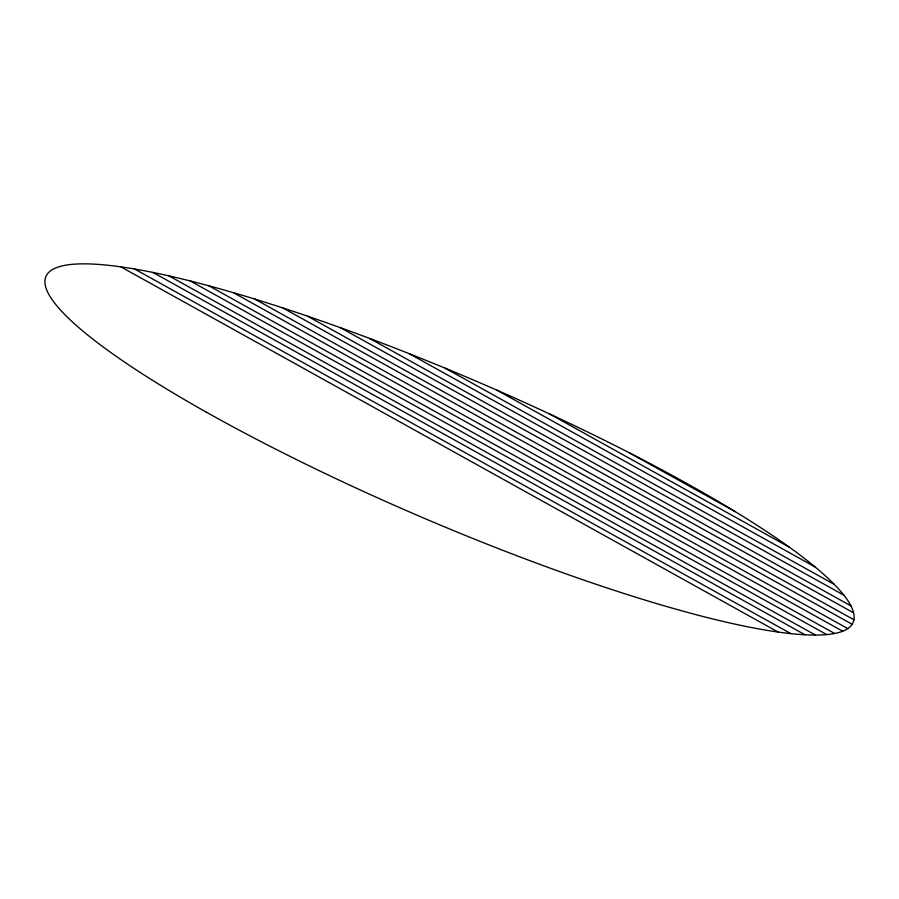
<?xml version="1.0" encoding="UTF-8"?>
<svg xmlns="http://www.w3.org/2000/svg" width="899" height="899" viewBox="0 0 899 899"><rect width="100%" height="100%" fill="white"/><g stroke="black" fill="none" stroke-linecap="round" stroke-linejoin="round"><path stroke-width="1.35" d="M629.66 452.984L735.303 511.677M549.3 413.81L789.221 547.12M496.945 390.188L815.146 566.999M445.23 368.208L834.283 584.384M409.169 353.655L843.914 595.217M369.59 338.417L850.904 605.847M340.485 327.719L853.578 612.815M307.582 316.19L853.904 619.748M282.915 307.964L852.14 624.243M254.687 299.03L847.791 628.581M233.358 292.658L842.678 631.222M208.86 285.803L834.609 633.48M190.307 280.971L826.72 634.582M169.012 275.892L815.438 635.065M152.942 272.442L805.066 634.784M134.075 268.711L790.839 633.626M120.859 266.846L778.141 632.053M205.691 411.798A439.105 73.235 23.2 0 0 851.072 625.682A439.105 73.235 23.2 0 0 291.737 310.863A439.105 73.235 23.2 0 0 205.691 411.798"/></g></svg>
